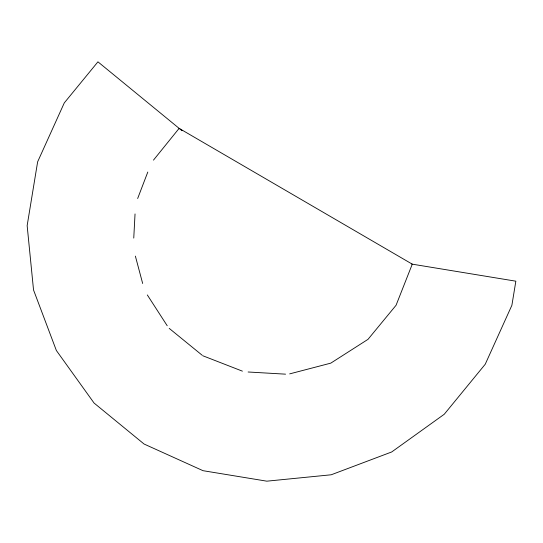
<?xml version="1.0" encoding="UTF-8"?>
<svg xmlns="http://www.w3.org/2000/svg" width="543" height="543" viewBox="0 0 543 543"><rect width="100%" height="100%" fill="white"/><g stroke="black" fill="none" stroke-linecap="round" stroke-linejoin="round"><path stroke-width="0.81" d="M133.761 238.078L135.037 213.949M137.657 198.514L147.798 172.056M153.472 160.131L179.129 128.358L412.273 264.163L396.071 305.254L367.998 339.348L330.789 363.138L289.663 373.883M248.124 371.996L285.557 374.161M411.689 264.068L515.85 281.186L511.886 305.302L485.238 364.231L444.249 414.255L391.707 451.959L331.196 474.786L266.837 481.173L203.021 470.686L144.092 444.038L94.068 403.042L56.363 350.5L33.537 289.989L27.15 225.637L37.637 161.821L64.284 102.892L97.937 61.827L182.034 130.741M202.797 355.753L242.409 371.154M169.212 328.372L202.152 355.224M147.316 294.944L167.21 325.746M135.377 256.12L142.673 283.494"/></g></svg>
